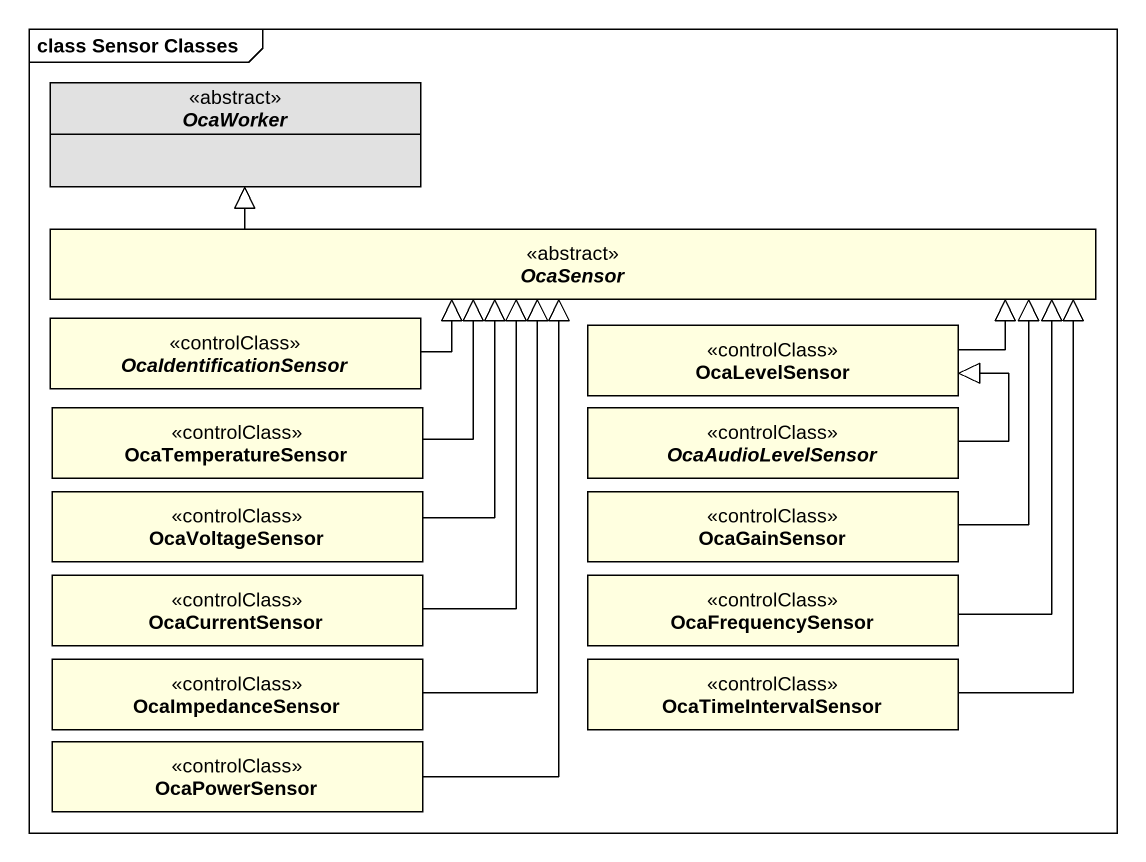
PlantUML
@startuml
mainframe class Sensor Classes
hide circle
hide empty members
abstract class OcaWorker <<abstract>> #E1E1E1
abstract class OcaSensor <<abstract>> #FFFFE0
abstract class OcaIdentificationSensor <<controlClass>> #FFFFE0
class OcaLevelSensor <<controlClass>> #FFFFE0
class OcaTemperatureSensor <<controlClass>> #FFFFE0
abstract class OcaAudioLevelSensor <<controlClass>> #FFFFE0
class OcaVoltageSensor <<controlClass>> #FFFFE0
class OcaGainSensor <<controlClass>> #FFFFE0
class OcaCurrentSensor <<controlClass>> #FFFFE0
class OcaFrequencySensor <<controlClass>> #FFFFE0
class OcaImpedanceSensor <<controlClass>> #FFFFE0
class OcaTimeIntervalSensor <<controlClass>> #FFFFE0
class OcaPowerSensor <<controlClass>> #FFFFE0
OcaSensor -left-|> OcaWorker
OcaIdentificationSensor -right-|> OcaSensor
OcaLevelSensor -left-|> OcaSensor
OcaTemperatureSensor -right-|> OcaSensor
OcaAudioLevelSensor -up-|> OcaLevelSensor
OcaVoltageSensor -up-|> OcaSensor
OcaGainSensor -up-|> OcaSensor
OcaCurrentSensor -up-|> OcaSensor
OcaFrequencySensor -up-|> OcaSensor
OcaImpedanceSensor -up-|> OcaSensor
OcaTimeIntervalSensor -up-|> OcaSensor
OcaPowerSensor -up-|> OcaSensor
@enduml
